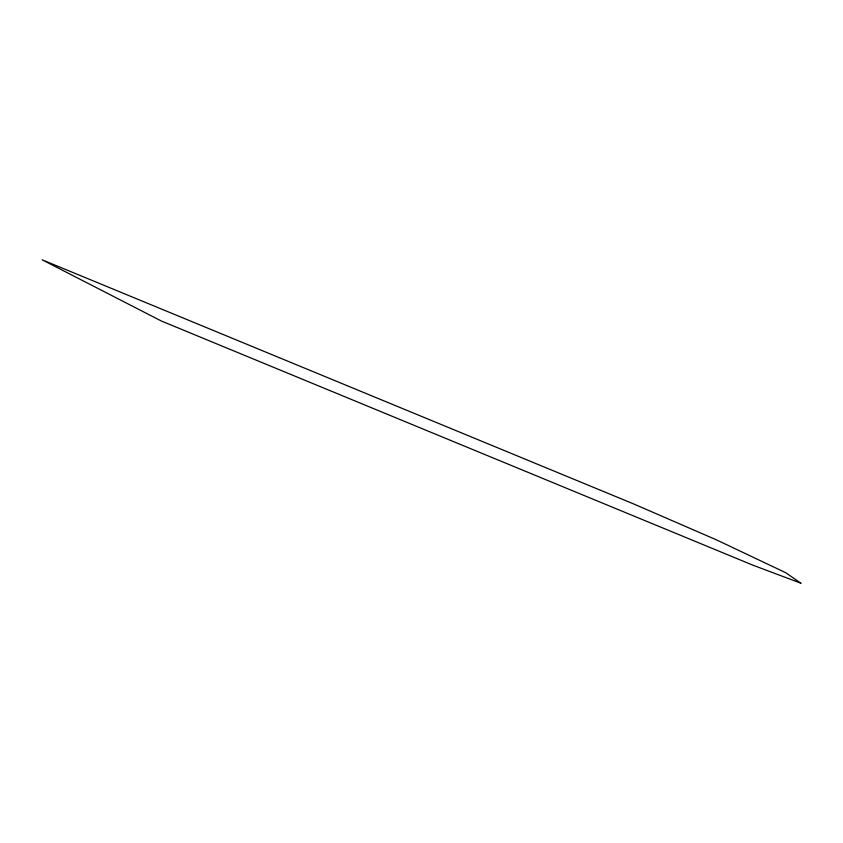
<?xml version="1.0" encoding="UTF-8"?>
<svg xmlns="http://www.w3.org/2000/svg" width="843" height="843" viewBox="0 0 843 843"><rect width="100%" height="100%" fill="white"/><g stroke="black" fill="none" stroke-linecap="round" stroke-linejoin="round"><path stroke-width="1.26" d="M800.85 583.198L752.957 565.2L161.403 321.035L42.15 259.802L633.704 503.956L716.529 539.899L785.76 572.724L800.85 583.198"/></g></svg>
